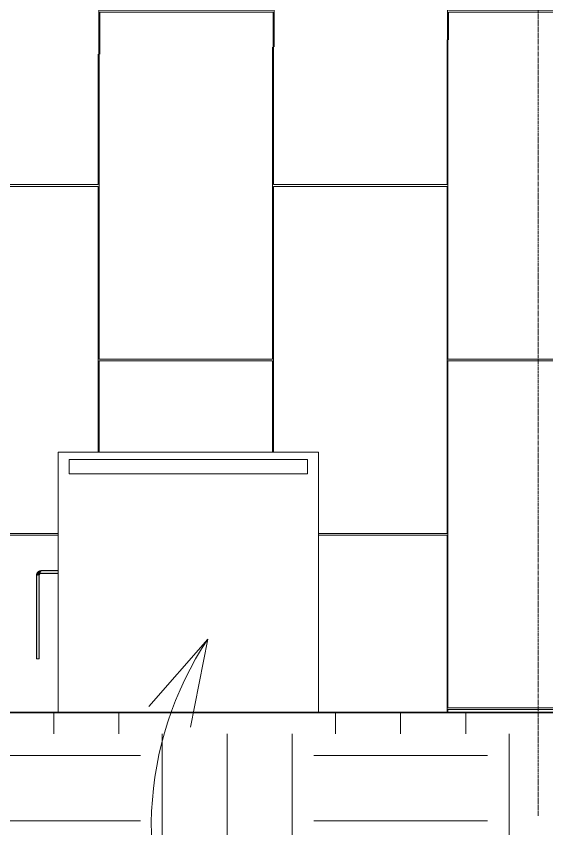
# Model space of a CAD drawing. Header units: inches. Extents: x 20273 to 40520, y -355 to 835.
# Drawn here: x 25691.2 to 25838, y -32.2 to 192.6 of the extents above; entities that cross this region are included whole.
import ezdxf

# ---------------------------------------------------------------- set-up
doc = ezdxf.new("R2010")
doc.units = ezdxf.units.IN
doc.header["$MEASUREMENT"] = 0
doc.linetypes.add('Grid Line 1_2_', pattern=[0.875, 0.5, -0.125, 0.125, -0.125])
for name, color, linetype, lineweight in [('A-FLOR-LEVL', 51, 'Continuous', 9), ('A-WALL-PATT', 111, 'Continuous', 13), ('C-TOPO', 7, 'Continuous', 13), ('E-ELEC-EQPM', 71, 'Continuous', 13), ('G-ANNO-TEXT', 231, 'Continuous', 9), ('P-SANR-FIXT', 6, 'Continuous', 13), ('S-GRID', 1, 'Continuous', 9)]:
    doc.layers.add(name, color=color, linetype=linetype, lineweight=lineweight)

# ---------------------------------------------------------------- blocks, each defined once
blk = doc.blocks.new('Transformer-Dry-Type-Siemens - 6x6x6-1004770-Elevation - South')
at = {"layer": 'E-ELEC-EQPM'}
for p, q in [((22640.58, 72), (22712.58, 72)), ((22640.58, 0), (22640.58, 72)), ((22640.58, 0), (22640.58, 72)), ((22640.58, 72), (22712.58, 72)), ((22712.58, 72), (22712.58, 0)), ((22712.58, 72), (22712.58, 0))]:
    blk.add_line(p, q, dxfattribs=at)
at = {"layer": 'E-ELEC-EQPM', "lineweight": 9}
for p, q in [((22643.58, 66), (22643.58, 70)), ((22643.58, 70), (22709.58, 70)), ((22709.58, 70), (22709.58, 66)), ((22709.58, 66), (22643.58, 66))]:
    blk.add_line(p, q, dxfattribs=at)
blk = doc.blocks.new('gas_meter-250_cfh_2214 - gas_meter-250_cfh_2214-1353211-Elevation - South')
at = {"layer": 'P-SANR-FIXT'}
for points in [[(22635.23, 37.86), (22635.28, 37.86), (22635.49, 38.31), (22635.86, 38.49), (22635.9, 38.53), (22635.6, 38.89), (22635.9, 38.76), (22635.9, 39.05), (22635.69, 39.17), (22635.22, 39.05), (22635.27, 38.89), (22635.06, 38.89), (22634.97, 38.79), (22634.88, 38.55), (22634.71, 38.54), (22634.64, 37.98), (22634.81, 37.86), (22635.09, 37.86), (22635.09, 37.98), (22635.17, 37.91)], [(22640.58, 38.48), (22640.58, 39.23), (22635.9, 39.18), (22635.9, 38.48)], [(22634.9, 14.86), (22635.28, 14.86), (22635.23, 37.86), (22634.53, 37.86), (22634.58, 14.86), (22634.81, 14.86)]]:
    blk.add_hatch(color=256, dxfattribs=at).paths.add_polyline_path(points, flags=0)
for p, q in [((22640.58, 39.23), (22635.9, 39.23)), ((22635.9, 38.48), (22640.58, 38.48)), ((22634.53, 37.86), (22634.53, 14.86)), ((22635.28, 14.86), (22635.28, 37.86)), ((22635.28, 14.86), (22634.53, 14.86))]:
    blk.add_line(p, q, dxfattribs=at)
at = {"layer": 'P-SANR-FIXT', "flags": 128}
for points in [[(22635.9, 39.23), (22635.85, 39.23), (22635.79, 39.23), (22635.74, 39.22), (22635.69, 39.21), (22635.63, 39.2), (22635.58, 39.19), (22635.52, 39.18), (22635.47, 39.16), (22635.42, 39.14), (22635.37, 39.12), (22635.32, 39.1), (22635.27, 39.07), (22635.22, 39.05), (22635.17, 39.02), (22635.13, 38.99), (22635.08, 38.96), (22635.04, 38.92), (22635, 38.89), (22634.96, 38.85), (22634.92, 38.81), (22634.88, 38.77), (22634.84, 38.73), (22634.81, 38.69), (22634.78, 38.64), (22634.75, 38.6), (22634.72, 38.55), (22634.69, 38.5), (22634.67, 38.45), (22634.64, 38.4), (22634.62, 38.35), (22634.6, 38.3), (22634.59, 38.25), (22634.57, 38.2), (22634.56, 38.14), (22634.55, 38.09), (22634.54, 38.03), (22634.53, 37.98), (22634.53, 37.93), (22634.53, 37.87), (22634.53, 37.86)], [(22635.28, 37.86), (22635.28, 37.88), (22635.28, 37.91), (22635.28, 37.93), (22635.29, 37.95), (22635.29, 37.98), (22635.3, 38), (22635.3, 38.03), (22635.31, 38.05), (22635.32, 38.08), (22635.33, 38.1), (22635.34, 38.12), (22635.35, 38.14), (22635.36, 38.17), (22635.37, 38.19), (22635.39, 38.21), (22635.4, 38.23), (22635.42, 38.25), (22635.43, 38.27), (22635.45, 38.29), (22635.47, 38.3), (22635.49, 38.32), (22635.51, 38.34), (22635.53, 38.35), (22635.55, 38.37), (22635.57, 38.38), (22635.59, 38.39), (22635.61, 38.41), (22635.63, 38.42), (22635.65, 38.43), (22635.68, 38.44), (22635.7, 38.45), (22635.73, 38.45), (22635.75, 38.46), (22635.77, 38.47), (22635.8, 38.47), (22635.82, 38.47), (22635.85, 38.48), (22635.87, 38.48), (22635.9, 38.48), (22635.9, 38.48)]]:
    blk.add_lwpolyline(points, dxfattribs=at)

msp = doc.modelspace()

# ---------------------------------------------------------------- hatches: boundary and pattern name
at = {"layer": 'A-WALL-PATT', "lineweight": 9}
h = msp.add_hatch(dxfattribs=at)
h.set_pattern_fill('FP_25', color=8, style=0, pattern_type=2)
h.set_pattern_definition([(0, (25231.6, 1.12), (-193, 193), [48, -145]), (90, (25231.6, 1.12), (-193, 1e-14), [96, -97]), (180, (25279.6, 97.12), (-193, 193), [48, -145]), (90, (25279.6, 1.12), (-193, 1e-14), [96, -97]), (180, (25279.6, 97.62), (-193, 193), [48, -145]), (90, (25279.6, 97.62), (-193, 1e-14), [96, -97]), (0, (25231.6, 193.62), (-193, 193), [48, -145]), (90, (25231.6, 97.62), (-193, 1e-14), [96, -97]), (0, (25279.85, 48.88), (-193, 193), [48, -145]), (90, (25279.85, 0.75), (-193, 1e-14), [48.125, -144.875]), (90, (25327.85, 0.75), (-193, 1e-14), [48.125, -144.875]), (0, (25279.85, 145.38), (-193, 193), [48, -145]), (90, (25279.85, 49.38), (-193, 1e-14), [96, -97]), (180, (25327.85, 49.38), (-193, 193), [48, -145]), (90, (25327.85, 49.38), (-193, 1e-14), [96, -97]), (90, (25279.85, 145.88), (-193, 1e-14), [48, -145]), (180, (25327.85, 145.88), (-193, 193), [48, -145]), (90, (25327.85, 145.88), (-193, 1e-14), [48, -145]), (0, (25328.1, 1.12), (-193, 193), [48, -145]), (90, (25328.1, 1.12), (-193, 1e-14), [96, -97]), (180, (25376.1, 97.12), (-193, 193), [48, -145]), (90, (25376.1, 1.12), (-193, 1e-14), [96, -97]), (180, (25376.1, 97.62), (-193, 193), [48, -145]), (90, (25376.1, 97.62), (-193, 1e-14), [96, -97]), (0, (25328.1, 193.62), (-193, 193), [48, -145]), (90, (25328.1, 97.62), (-193, 1e-14), [96, -97]), (0, (25376.35, 48.88), (-193, 193), [48, -145]), (90, (25376.35, 0.75), (-193, 1e-14), [48.125, -144.875]), (90, (25424.35, 0.75), (-193, 1e-14), [48.125, -144.875]), (0, (25376.35, 145.38), (-193, 193), [48, -145]), (90, (25376.35, 49.38), (-193, 1e-14), [96, -97]), (180, (25424.35, 49.38), (-193, 193), [48, -145]), (90, (25424.35, 49.38), (-193, 1e-14), [96, -97]), (90, (25376.35, 145.88), (-193, 1e-14), [48, -145]), (180, (25424.35, 145.88), (-193, 193), [48, -145]), (90, (25424.35, 145.88), (-193, 1e-14), [48, -145])])
h.paths.add_polyline_path([(25120.85, 157.38), (25860.85, 188.22), (25860.85, 190), (25872.91, 190), (25872.91, 239.46), (25120.85, 239.46), (25120.85, 232.77)], flags=0)
h = msp.add_hatch(dxfattribs=at)
h.set_pattern_fill('FP_13', color=8, style=0, pattern_type=2)
h.set_pattern_definition([(0, (25231.47, 1.12), (-193, 193), [48, -145]), (90, (25231.47, 1.12), (-193, 1e-14), [96, -97]), (180, (25279.47, 97.12), (-193, 193), [48, -145]), (90, (25279.47, 1.12), (-193, 1e-14), [96, -97]), (180, (25279.47, 97.62), (-193, 193), [48, -145]), (90, (25279.47, 97.62), (-193, 1e-14), [96, -97]), (0, (25231.47, 193.62), (-193, 193), [48, -145]), (90, (25231.47, 97.62), (-193, 1e-14), [96, -97]), (0, (25279.72, 48.88), (-193, 193), [48, -145]), (90, (25279.72, 0.75), (-193, 1e-14), [48.125, -144.875]), (90, (25327.72, 0.75), (-193, 1e-14), [48.125, -144.875]), (0, (25279.72, 145.38), (-193, 193), [48, -145]), (90, (25279.72, 49.38), (-193, 1e-14), [96, -97]), (180, (25327.72, 49.38), (-193, 193), [48, -145]), (90, (25327.72, 49.38), (-193, 1e-14), [96, -97]), (90, (25279.72, 145.88), (-193, 1e-14), [48, -145]), (180, (25327.72, 145.88), (-193, 193), [48, -145]), (90, (25327.72, 145.88), (-193, 1e-14), [48, -145]), (0, (25327.97, 1.12), (-193, 193), [48, -145]), (90, (25327.97, 1.12), (-193, 1e-14), [96, -97]), (180, (25375.97, 97.12), (-193, 193), [48, -145]), (90, (25375.97, 1.12), (-193, 1e-14), [96, -97]), (180, (25375.97, 97.62), (-193, 193), [48, -145]), (90, (25375.97, 97.62), (-193, 1e-14), [96, -97]), (0, (25327.97, 193.62), (-193, 193), [48, -145]), (90, (25327.97, 97.62), (-193, 1e-14), [96, -97]), (0, (25376.22, 48.88), (-193, 193), [48, -145]), (90, (25376.22, 0.75), (-193, 1e-14), [48.125, -144.875]), (90, (25424.22, 0.75), (-193, 1e-14), [48.125, -144.875]), (0, (25376.22, 145.38), (-193, 193), [48, -145]), (90, (25376.22, 49.38), (-193, 1e-14), [96, -97]), (180, (25424.22, 49.38), (-193, 193), [48, -145]), (90, (25424.22, 49.38), (-193, 1e-14), [96, -97]), (90, (25376.22, 145.88), (-193, 1e-14), [48, -145]), (180, (25424.22, 145.88), (-193, 193), [48, -145]), (90, (25424.22, 145.88), (-193, 1e-14), [48, -145])])
h.paths.add_polyline_path([(25697.05, 0), (25702.78, 0), (25702.78, 38.48), (25698.11, 38.48), (25697.67, 38.3), (25697.48, 37.86), (25697.43, 14.86), (25696.73, 14.86), (25696.79, 37.86), (25696.92, 37.86), (25696.79, 38.07), (25696.92, 38.54), (25697.11, 38.62), (25697.3, 38.92), (25697.45, 38.95), (25697.49, 39.06), (25697.99, 39.12), (25698.11, 39.12), (25698.11, 39.23), (25702.78, 39.23), (25702.78, 72), (25774.78, 72), (25774.78, 0), (25872.91, 0), (25872.91, 152.74), (25866.91, 152.74), (25866.91, 144.01), (25861.78, 144.01), (25861.78, 152.74), (25840.35, 152.74), (25840.35, 157.37), (25872.91, 157.37), (25872.91, 188.72), (25120.72, 157.38), (25120.72, 145.5), (25376.22, 145.5), (25376.22, 0), (25482.28, 0), (25482.28, 145.75), (25520.97, 145.75), (25520.97, 0), (25615.72, 0), (25615.72, 72), (25687.72, 72), (25687.72, 0), (25697.01, 0)], flags=0)
h.paths.add_polyline_path([(25697.37, 37.86), (25697.37, 37.91), (25697.21, 37.98), (25697.3, 37.86)], flags=0)
h.paths.add_polyline_path([(25697.43, 37.86), (25697.47, 37.9), (25697.4, 38.08)], flags=0)
h.paths.add_polyline_path([(25698.11, 38.53), (25698.11, 38.67), (25697.98, 38.67), (25698.05, 38.59)], flags=0)
h.paths.add_polyline_path([(25698.11, 38.48), (25698.11, 38.53), (25698.06, 38.49)], flags=0)
at = {"layer": 'C-TOPO', "lineweight": 9}
h = msp.add_hatch(dxfattribs=at)
h.set_pattern_fill('FP_12', color=8, style=0, pattern_type=2)
h.set_pattern_definition([(0, (27645.49, 0), (48, 48), [48, -48]), (0, (27645.49, 18), (48, 48), [48, -48]), (0, (27645.49, 36), (48, 48), [48, -48]), (90, (27651.49, 42), (-48, 48), [48, -48]), (90, (27669.49, 42), (-48, 48), [48, -48]), (90, (27687.49, 42), (-48, 48), [48, -48])])
h.paths.add_polyline_path([(25209.8, -79.71), (25873.22, -79.71), (25873.22, 0), (25120.35, 0), (25120.35, -79.71), (25179.77, -79.71)], flags=0)

# ---------------------------------------------------------------- linework, layer by layer
at = {"layer": 'A-FLOR-LEVL', "linetype": 'Grid Line 1_2_'}
msp.add_line((25041.38, 0), (30382.74, 0), dxfattribs=at)
at = {"layer": 'C-TOPO', "lineweight": 35}
msp.add_line((25873.22, 0), (25570.18, 0), dxfattribs=at)
at = {"layer": 'C-TOPO'}
msp.add_line((25570.18, 0), (25873.22, 0), dxfattribs=at)
at = {"layer": 'G-ANNO-TEXT', "color": 137}
for q in [(25727.83, 1.62), (25739.37, -4.06)]:
    msp.add_line((25744.2, 20.31), q, dxfattribs=at)
for centre, radius, start in [((25822.58, 51.14), 176.84, 189.15), ((25822.58, -31.65), 94.05, 146.4578)]:
    msp.add_arc(centre, radius, start, 270, dxfattribs=at)
at = {"layer": 'S-GRID', "linetype": 'Grid Line 1_2_'}
msp.add_line((25835.6, -28.56), (25835.6, 671.89), dxfattribs=at)

# ---------------------------------------------------------------- block references
at = {"layer": 'E-ELEC-EQPM'}
msp.add_blockref('Transformer-Dry-Type-Siemens - 6x6x6-1004770-Elevation - South', (3062.21, 0), dxfattribs=at)
at = {"layer": 'P-SANR-FIXT'}
msp.add_blockref('gas_meter-250_cfh_2214 - gas_meter-250_cfh_2214-1353211-Elevation - South', (3062.21, 0), dxfattribs=at)

doc.saveas('drawing.dxf')
